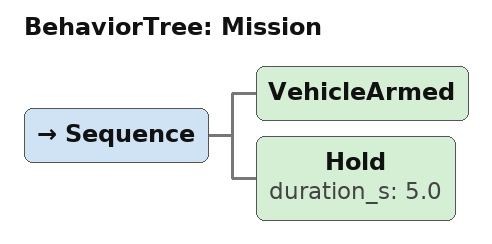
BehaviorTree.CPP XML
<?xml version="1.0"?>
<root BTCPP_format="4" main_tree_to_execute="Mission">
  <BehaviorTree ID="Mission">
    <Sequence>
      <VehicleArmed/>
      <Hold duration_s="5.0"/>
    </Sequence>
  </BehaviorTree>
</root>
